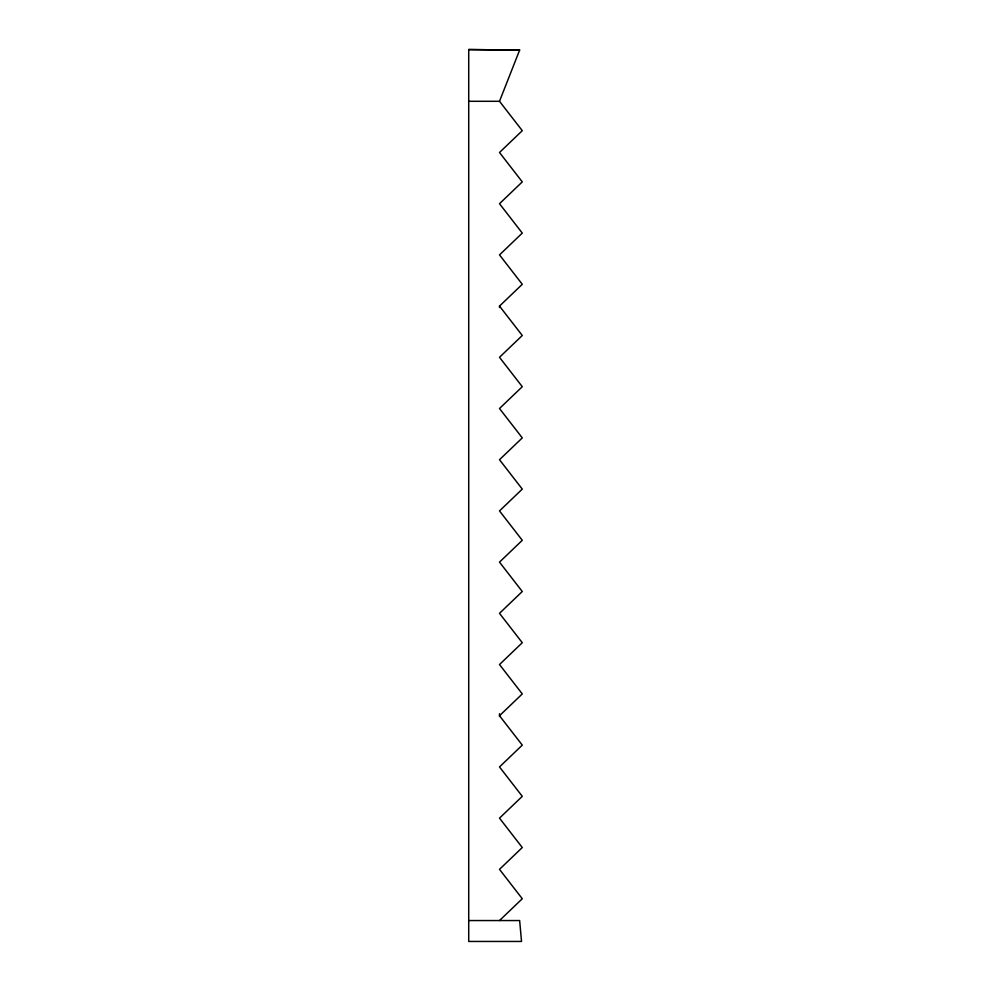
<?xml version="1.0" encoding="UTF-8"?>
<svg xmlns="http://www.w3.org/2000/svg" width="991" height="991" viewBox="0 0 991 991"><rect width="100%" height="100%" fill="white"/><g stroke="black" fill="none" stroke-linecap="round" stroke-linejoin="round"><path stroke-width="1.49" d="M499.501 307.532L499.501 306.108L522.282 284.293L499.501 254.898L522.282 233.083L499.501 203.7L522.282 181.886L499.501 152.49L522.282 130.676L499.501 101.293L519.643 50.083L468.718 49.55L468.718 941.45L521.526 941.45L519.643 920.552L468.718 920.552M499.501 920.552L522.282 898.738L499.501 869.355L522.282 847.54L499.501 818.145L522.282 796.33L499.501 766.947L522.282 745.133L499.501 715.737L522.282 693.923L499.501 664.54L522.282 642.713L499.501 613.33L522.282 591.516L499.501 562.132L522.282 540.306L499.501 510.922L522.282 489.108L499.501 459.713L522.282 437.898L499.501 408.515L522.282 386.701L499.501 357.305L522.282 335.491L499.501 306.108M468.718 49.55L519.643 50.083M468.718 101.293L499.501 101.293M499.501 713.755L499.501 716.406"/></g></svg>
